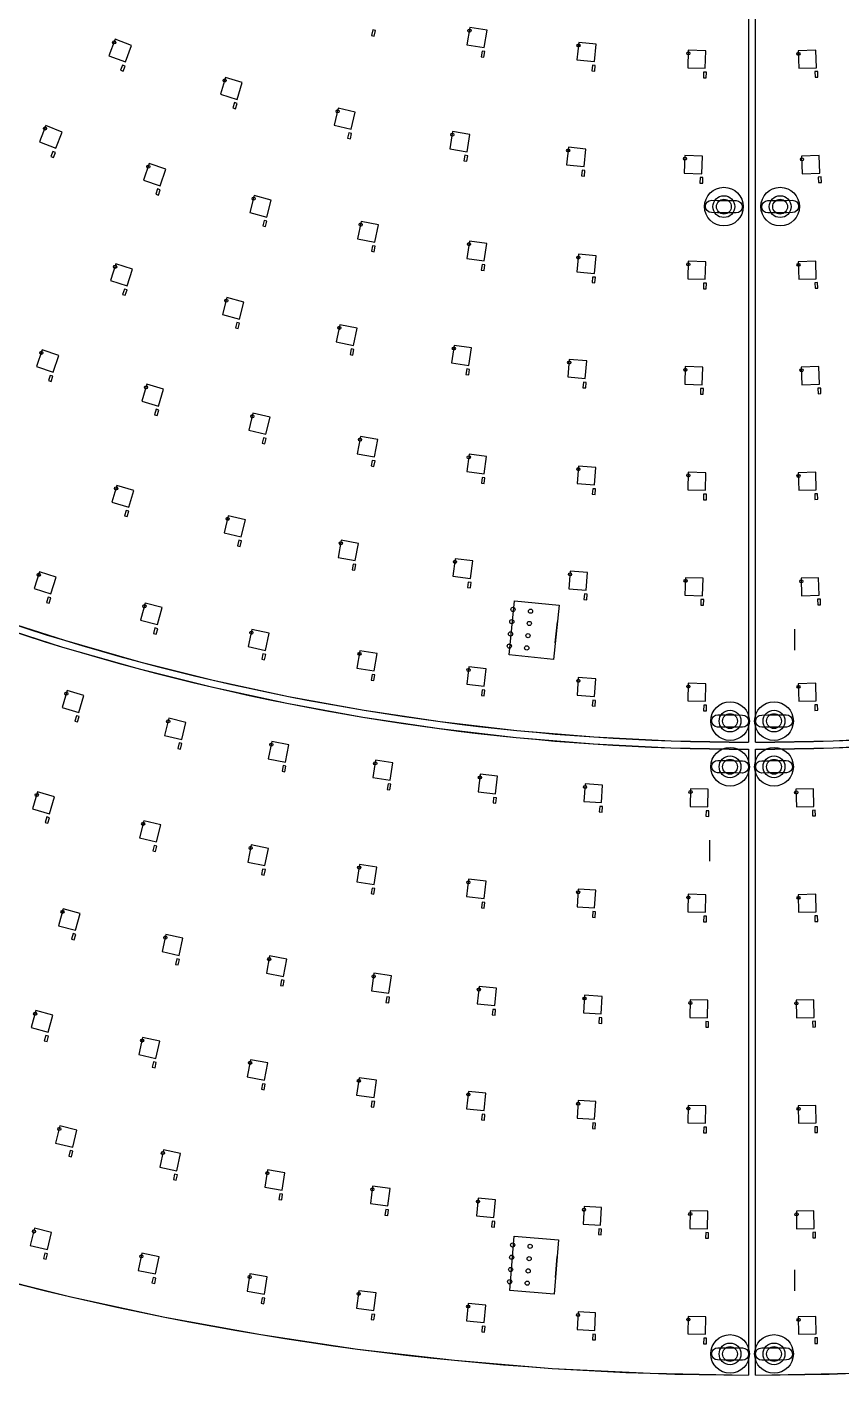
# Model space of a CAD drawing. Header units: millimetres. Extents: x -854 to 854, y -854 to 854.
# Drawn here: x -206.2 to 25.3, y -854 to -470.6 of the extents above; entities that cross this region are included whole.
import ezdxf

# ---------------------------------------------------------------- set-up
doc = ezdxf.new("R2010")
doc.units = ezdxf.units.MM
for name, color, linetype in [('CAP', 30, 'Continuous'), ('LED', 7, 'Continuous'), ('LED-GND', 7, 'Continuous'), ('MOUNT', 1, 'Continuous'), ('MOUNT-SYSTEM', 4, 'Continuous'), ('OUTLINE', 2, 'Continuous'), ('WAGO', 3, 'Continuous')]:
    doc.layers.add(name, color=color, linetype=linetype)

msp = doc.modelspace()

# ---------------------------------------------------------------- linework, layer by layer
at = {"layer": 'CAP'}
for points in [[(-107.82, -471.43), (-108.18, -472.99), (-107.4, -473.17), (-107.04, -471.61), (-107.82, -471.43)], [(-76.75, -477.47), (-77.01, -479.05), (-76.23, -479.18), (-75.96, -477.6), (-76.75, -477.47)], [(-179, -481.4), (-179.56, -482.9), (-178.81, -483.18), (-178.25, -481.69), (-179, -481.4)], [(-45.36, -481.47), (-45.52, -483.06), (-44.72, -483.14), (-44.56, -481.55), (-45.36, -481.47)], [(-13.77, -483.41), (-13.83, -485.01), (-13.03, -485.03), (-12.97, -483.43), (-13.77, -483.41)], [(17.87, -483.27), (17.92, -484.87), (18.72, -484.85), (18.67, -483.25), (17.87, -483.27)], [(-147.13, -492.08), (-147.59, -493.61), (-146.83, -493.84), (-146.36, -492.31), (-147.13, -492.08)], [(-114.63, -500.65), (-114.99, -502.21), (-114.21, -502.39), (-113.85, -500.83), (-114.63, -500.65)], [(-198.8, -505.95), (-199.39, -507.44), (-198.64, -507.73), (-198.05, -506.25), (-198.8, -505.95)], [(-81.64, -507.07), (-81.9, -508.65), (-81.11, -508.78), (-80.85, -507.2), (-81.64, -507.07)], [(-48.3, -511.33), (-48.46, -512.92), (-47.66, -513), (-47.51, -511.41), (-48.3, -511.33)], [(-14.76, -513.39), (-14.81, -514.99), (-14.01, -515.02), (-13.96, -513.42), (-14.76, -513.39)], [(18.85, -513.26), (18.91, -514.86), (19.71, -514.83), (19.65, -513.23), (18.85, -513.26)], [(-169.04, -516.65), (-169.54, -518.17), (-168.78, -518.42), (-168.28, -516.9), (-169.04, -516.65)], [(-138.71, -525.61), (-139.13, -527.15), (-138.36, -527.36), (-137.94, -525.81), (-138.71, -525.61)], [(-107.92, -532.78), (-108.24, -534.35), (-107.46, -534.51), (-107.13, -532.95), (-107.92, -532.78)], [(-76.76, -538.16), (-76.99, -539.74), (-76.2, -539.86), (-75.97, -538.27), (-76.76, -538.16)], [(-45.34, -541.71), (-45.48, -543.3), (-44.68, -543.37), (-44.54, -541.78), (-45.34, -541.71)], [(-13.76, -543.43), (-13.81, -545.03), (-13.01, -545.05), (-12.96, -543.45), (-13.76, -543.43)], [(17.86, -543.31), (17.91, -544.91), (18.71, -544.89), (18.66, -543.29), (17.86, -543.31)], [(-178.48, -545.13), (-178.98, -546.65), (-178.22, -546.9), (-177.72, -545.38), (-178.48, -545.13)], [(-146.48, -554.59), (-146.89, -556.13), (-146.12, -556.34), (-145.71, -554.79), (-146.48, -554.59)], [(-113.98, -562.16), (-114.31, -563.73), (-113.52, -563.89), (-113.2, -562.33), (-113.98, -562.16)], [(-199.55, -569.66), (-200.09, -571.17), (-199.33, -571.44), (-198.8, -569.93), (-199.55, -569.66)], [(-81.1, -567.84), (-81.34, -569.42), (-80.54, -569.54), (-80.31, -567.96), (-81.1, -567.84)], [(-47.95, -571.6), (-48.09, -573.19), (-47.29, -573.26), (-47.15, -571.67), (-47.95, -571.6)], [(-14.63, -573.42), (-14.68, -575.02), (-13.88, -575.04), (-13.83, -573.44), (-14.63, -573.42)], [(18.73, -573.3), (18.78, -574.9), (19.58, -574.87), (19.53, -573.27), (18.73, -573.3)], [(-169.47, -579.33), (-169.92, -580.86), (-169.15, -581.09), (-168.7, -579.55), (-169.47, -579.33)], [(-138.91, -587.4), (-139.29, -588.96), (-138.51, -589.14), (-138.14, -587.59), (-138.91, -587.4)], [(-107.98, -593.87), (-108.27, -595.44), (-107.49, -595.59), (-107.2, -594.01), (-107.98, -593.87)], [(-76.75, -598.7), (-76.96, -600.29), (-76.17, -600.39), (-75.96, -598.81), (-76.75, -598.7)], [(-45.31, -601.9), (-45.44, -603.5), (-44.64, -603.56), (-44.52, -601.96), (-45.31, -601.9)], [(-13.75, -603.45), (-13.79, -605.05), (-12.99, -605.07), (-12.95, -603.47), (-13.75, -603.45)], [(17.85, -603.34), (17.89, -604.94), (18.69, -604.92), (18.65, -603.32), (17.85, -603.34)], [(-177.99, -608.09), (-178.44, -609.62), (-177.67, -609.85), (-177.22, -608.32), (-177.99, -608.09)], [(-145.92, -616.57), (-146.29, -618.13), (-145.51, -618.31), (-145.14, -616.76), (-145.92, -616.57)], [(-113.45, -623.36), (-113.74, -624.94), (-112.95, -625.08), (-112.66, -623.51), (-113.45, -623.36)], [(-80.67, -628.45), (-80.88, -630.03), (-80.08, -630.14), (-79.88, -628.55), (-80.67, -628.45)], [(-47.67, -631.81), (-47.79, -633.4), (-47, -633.47), (-46.87, -631.87), (-47.67, -631.81)], [(-200.1, -632.71), (-200.59, -634.24), (-199.83, -634.48), (-199.34, -632.96), (-200.1, -632.71)], [(-14.54, -633.44), (-14.58, -635.04), (-13.78, -635.06), (-13.74, -633.46), (-14.54, -633.44)], [(18.63, -633.33), (18.68, -634.93), (19.48, -634.91), (19.43, -633.31), (18.63, -633.33)], [(-169.77, -641.52), (-170.19, -643.06), (-169.41, -643.27), (-169, -641.73), (-169.77, -641.52)], [(-139.06, -648.87), (-139.4, -650.43), (-138.61, -650.6), (-138.27, -649.04), (-139.06, -648.87)], [(-108.02, -654.75), (-108.29, -656.33), (-107.5, -656.46), (-107.23, -654.88), (-108.02, -654.75)], [(-76.75, -659.15), (-76.94, -660.74), (-76.14, -660.83), (-75.95, -659.25), (-76.75, -659.15)], [(-45.3, -662.06), (-45.41, -663.65), (-44.61, -663.71), (-44.5, -662.11), (-45.3, -662.06)], [(-192.12, -666.46), (-192.57, -668), (-191.8, -668.22), (-191.35, -666.69), (-192.12, -666.46)], [(-13.74, -663.46), (-13.78, -665.06), (-12.98, -665.08), (-12.94, -663.48), (-13.74, -663.46)], [(17.84, -663.36), (17.88, -664.96), (18.68, -664.94), (18.64, -663.34), (17.84, -663.36)], [(-162.87, -674.21), (-163.25, -675.76), (-162.47, -675.95), (-162.09, -674.4), (-162.87, -674.21)], [(-133.3, -680.67), (-133.62, -682.24), (-132.83, -682.4), (-132.52, -680.83), (-133.3, -680.67)], [(-103.49, -685.84), (-103.73, -687.42), (-102.94, -687.54), (-102.7, -685.96), (-103.49, -685.84)], [(-73.47, -689.7), (-73.65, -691.29), (-72.85, -691.38), (-72.68, -689.79), (-73.47, -689.7)], [(-43.32, -692.25), (-43.42, -693.85), (-42.62, -693.9), (-42.52, -692.3), (-43.32, -692.25)], [(-13.08, -693.48), (-13.12, -695.08), (-12.32, -695.1), (-12.28, -693.5), (-13.08, -693.48)], [(17.18, -693.39), (17.22, -694.99), (18.01, -694.97), (17.98, -693.37), (17.18, -693.39)], [(-200.52, -695.27), (-200.96, -696.8), (-200.2, -697.03), (-199.75, -695.49), (-200.52, -695.27)], [(-170, -703.35), (-170.38, -704.9), (-169.6, -705.09), (-169.22, -703.54), (-170, -703.35)], [(-139.16, -710.1), (-139.47, -711.67), (-138.68, -711.82), (-138.37, -710.25), (-139.16, -710.1)], [(-108.05, -715.49), (-108.29, -717.07), (-107.5, -717.19), (-107.26, -715.61), (-108.05, -715.49)], [(-76.74, -719.52), (-76.91, -721.11), (-76.12, -721.2), (-75.94, -719.61), (-76.74, -719.52)], [(-45.28, -722.18), (-45.38, -723.78), (-44.59, -723.83), (-44.48, -722.24), (-45.28, -722.18)], [(-13.74, -723.47), (-13.77, -725.07), (-12.97, -725.09), (-12.94, -723.49), (-13.74, -723.47)], [(17.83, -723.38), (17.87, -724.98), (18.67, -724.97), (18.63, -723.37), (17.83, -723.38)], [(-193.07, -728.45), (-193.48, -730), (-192.71, -730.2), (-192.29, -728.66), (-193.07, -728.45)], [(-163.58, -735.64), (-163.93, -737.2), (-163.15, -737.37), (-162.8, -735.81), (-163.58, -735.64)], [(-133.82, -741.63), (-134.11, -743.2), (-133.33, -743.34), (-133.04, -741.77), (-133.82, -741.63)], [(-103.85, -746.41), (-104.08, -748), (-103.29, -748.11), (-103.06, -746.53), (-103.85, -746.41)], [(-73.71, -749.99), (-73.87, -751.58), (-73.08, -751.66), (-72.92, -750.07), (-73.71, -749.99)], [(-43.46, -752.35), (-43.55, -753.95), (-42.75, -753.99), (-42.66, -752.4), (-43.46, -752.35)], [(-13.13, -753.49), (-13.16, -755.09), (-12.36, -755.1), (-12.33, -753.5), (-13.13, -753.49)], [(17.22, -753.41), (17.26, -755.01), (18.06, -754.99), (18.02, -753.39), (17.22, -753.41)], [(-200.83, -757.43), (-201.24, -758.98), (-200.47, -759.18), (-200.06, -757.64), (-200.83, -757.43)], [(-170.17, -764.9), (-170.52, -766.46), (-169.74, -766.64), (-169.39, -765.08), (-170.17, -764.9)], [(-139.23, -771.13), (-139.52, -772.71), (-138.73, -772.85), (-138.44, -771.28), (-139.23, -771.13)], [(-108.07, -776.12), (-108.29, -777.7), (-107.5, -777.81), (-107.28, -776.23), (-108.07, -776.12)], [(-76.73, -779.84), (-76.89, -781.43), (-76.09, -781.51), (-75.93, -779.92), (-76.73, -779.84)], [(-45.27, -782.29), (-45.36, -783.89), (-44.56, -783.94), (-44.47, -782.34), (-45.27, -782.29)], [(-13.73, -783.48), (-13.76, -785.08), (-12.96, -785.1), (-12.93, -783.5), (-13.73, -783.48)], [(17.83, -783.4), (17.86, -785), (18.66, -784.98), (18.63, -783.38), (17.83, -783.4)], [(-193.85, -790.17), (-194.24, -791.72), (-193.46, -791.92), (-193.08, -790.36), (-193.85, -790.17)], [(-164.17, -796.87), (-164.5, -798.43), (-163.72, -798.6), (-163.39, -797.03), (-164.17, -796.87)], [(-134.26, -802.45), (-134.53, -804.03), (-133.74, -804.16), (-133.47, -802.58), (-134.26, -802.45)], [(-104.16, -806.91), (-104.37, -808.49), (-103.58, -808.6), (-103.37, -807.01), (-104.16, -806.91)], [(-73.92, -810.24), (-74.07, -811.83), (-73.27, -811.91), (-73.12, -810.31), (-73.92, -810.24)], [(-43.57, -812.44), (-43.66, -814.03), (-42.86, -814.08), (-42.77, -812.48), (-43.57, -812.44)], [(-13.16, -813.5), (-13.19, -815.1), (-12.39, -815.11), (-12.36, -813.51), (-13.16, -813.5)], [(17.26, -813.42), (17.29, -815.02), (18.09, -815), (18.06, -813.4), (17.26, -813.42)], [(-201.08, -819.29), (-201.46, -820.84), (-200.68, -821.03), (-200.3, -819.48), (-201.08, -819.29)], [(-170.3, -826.23), (-170.63, -827.8), (-169.84, -827.96), (-169.52, -826.4), (-170.3, -826.23)], [(-139.29, -832.02), (-139.56, -833.6), (-138.77, -833.74), (-138.5, -832.16), (-139.29, -832.02)], [(-108.08, -836.65), (-108.29, -838.24), (-107.5, -838.34), (-107.29, -836.75), (-108.08, -836.65)], [(-76.72, -840.11), (-76.87, -841.7), (-76.07, -841.77), (-75.92, -840.18), (-76.72, -840.11)], [(-45.25, -842.39), (-45.34, -843.99), (-44.55, -844.03), (-44.46, -842.43), (-45.25, -842.39)], [(-13.72, -843.49), (-13.75, -845.09), (-12.95, -845.11), (-12.92, -843.51), (-13.72, -843.49)], [(17.82, -843.41), (17.85, -845.01), (18.65, -845), (18.62, -843.4), (17.82, -843.41)]]:
    msp.add_lwpolyline(points, dxfattribs=at)
at = {"layer": 'LED'}
for points in [[(-75.32, -471.53), (-80.25, -470.71), (-81.06, -475.65), (-76.13, -476.46), (-75.32, -471.53)], [(-176.43, -475.85), (-181.11, -474.09), (-182.87, -478.77), (-178.19, -480.53), (-176.43, -475.85)], [(-44.32, -475.45), (-49.29, -474.96), (-49.78, -479.93), (-44.81, -480.42), (-44.32, -475.45)], [(-13.12, -477.33), (-18.12, -477.16), (-18.29, -482.16), (-13.29, -482.32), (-13.12, -477.33)], [(18.12, -477.16), (13.12, -477.33), (13.29, -482.32), (18.29, -482.16), (18.12, -477.16)], [(-144.93, -486.37), (-149.71, -484.92), (-151.16, -489.71), (-146.38, -491.16), (-144.93, -486.37)], [(-112.81, -494.81), (-117.68, -493.67), (-118.81, -498.54), (-113.94, -499.68), (-112.81, -494.81)], [(-196.13, -500.45), (-200.77, -498.6), (-202.62, -503.25), (-197.97, -505.09), (-196.13, -500.45)], [(-80.2, -501.13), (-85.14, -500.31), (-85.95, -505.25), (-81.02, -506.06), (-80.2, -501.13)], [(-47.26, -505.3), (-52.23, -504.81), (-52.72, -509.79), (-47.75, -510.28), (-47.26, -505.3)], [(-166.69, -511), (-171.44, -509.43), (-173.01, -514.18), (-168.27, -515.75), (-166.69, -511)], [(-14.11, -507.31), (-19.1, -507.15), (-19.27, -512.14), (-14.27, -512.31), (-14.11, -507.31)], [(19.1, -507.15), (14.11, -507.31), (14.27, -512.31), (19.27, -512.14), (19.1, -507.15)], [(-136.7, -519.83), (-141.53, -518.54), (-142.82, -523.37), (-137.99, -524.66), (-136.7, -519.83)], [(-106.24, -526.9), (-111.14, -525.89), (-112.15, -530.79), (-107.25, -531.8), (-106.24, -526.9)], [(-75.43, -532.19), (-80.37, -531.46), (-81.1, -536.41), (-76.15, -537.13), (-75.43, -532.19)], [(-44.36, -535.67), (-49.34, -535.24), (-49.77, -540.22), (-44.79, -540.65), (-44.36, -535.67)], [(-176.13, -539.48), (-180.88, -537.91), (-182.45, -542.66), (-177.7, -544.23), (-176.13, -539.48)], [(-13.13, -537.35), (-18.13, -537.2), (-18.28, -542.2), (-13.28, -542.34), (-13.13, -537.35)], [(18.13, -537.2), (13.13, -537.35), (13.28, -542.34), (18.28, -542.2), (18.13, -537.2)], [(-144.47, -548.81), (-149.29, -547.52), (-150.59, -552.35), (-145.76, -553.64), (-144.47, -548.81)], [(-112.31, -556.28), (-117.21, -555.27), (-118.22, -560.17), (-113.32, -561.18), (-112.31, -556.28)], [(-197.09, -564.06), (-201.81, -562.39), (-203.48, -567.11), (-198.76, -568.78), (-197.09, -564.06)], [(-79.78, -561.87), (-84.72, -561.15), (-85.45, -566.09), (-80.5, -566.82), (-79.78, -561.87)], [(-46.97, -565.56), (-51.95, -565.12), (-52.39, -570.1), (-47.41, -570.54), (-46.97, -565.56)], [(-14.01, -567.33), (-19, -567.19), (-19.15, -572.19), (-14.15, -572.33), (-14.01, -567.33)], [(19, -567.19), (14.01, -567.33), (14.15, -572.33), (19.15, -572.19), (19, -567.19)], [(-167.3, -573.6), (-172.1, -572.18), (-173.52, -576.98), (-168.72, -578.4), (-167.3, -573.6)], [(-137.05, -581.57), (-141.91, -580.41), (-143.08, -585.27), (-138.22, -586.44), (-137.05, -581.57)], [(-106.43, -587.95), (-111.34, -587.04), (-112.26, -591.96), (-107.34, -592.87), (-106.43, -587.95)], [(-75.51, -592.71), (-80.47, -592.06), (-81.12, -597.02), (-76.16, -597.67), (-75.51, -592.71)], [(-44.39, -595.85), (-49.37, -595.46), (-49.76, -600.45), (-44.78, -600.84), (-44.39, -595.85)], [(-13.14, -597.36), (-18.14, -597.23), (-18.27, -602.23), (-13.27, -602.36), (-13.14, -597.36)], [(18.14, -597.23), (13.14, -597.36), (13.27, -602.36), (18.27, -602.23), (18.14, -597.23)], [(-175.82, -602.37), (-180.62, -600.95), (-182.04, -605.74), (-177.24, -607.16), (-175.82, -602.37)], [(-144.06, -610.75), (-148.92, -609.58), (-150.09, -614.44), (-145.22, -615.61), (-144.06, -610.75)], [(-111.89, -617.45), (-116.81, -616.54), (-117.72, -621.45), (-112.81, -622.36), (-111.89, -617.45)], [(-79.43, -622.46), (-84.38, -621.81), (-85.04, -626.76), (-80.08, -627.42), (-79.43, -622.46)], [(-197.82, -627.04), (-202.58, -625.52), (-204.1, -630.28), (-199.34, -631.8), (-197.82, -627.04)], [(-46.74, -625.76), (-51.73, -625.37), (-52.12, -630.35), (-47.13, -630.75), (-46.74, -625.76)], [(-13.93, -627.35), (-18.93, -627.22), (-19.06, -632.22), (-14.06, -632.35), (-13.93, -627.35)], [(18.93, -627.22), (13.93, -627.35), (14.06, -632.35), (19.06, -632.22), (18.93, -627.22)], [(-167.76, -635.74), (-172.59, -634.45), (-173.88, -639.28), (-169.05, -640.57), (-167.76, -635.74)], [(-137.32, -643.01), (-142.2, -641.94), (-143.27, -646.83), (-138.38, -647.89), (-137.32, -643.01)], [(-106.57, -648.81), (-111.5, -647.98), (-112.33, -652.91), (-107.4, -653.74), (-106.57, -648.81)], [(-75.58, -653.15), (-80.54, -652.55), (-81.13, -657.52), (-76.17, -658.11), (-75.58, -653.15)], [(-44.41, -656), (-49.4, -655.65), (-49.76, -660.63), (-44.77, -660.99), (-44.41, -656)], [(-189.98, -660.73), (-194.78, -659.33), (-196.18, -664.13), (-191.38, -665.53), (-189.98, -660.73)], [(-13.15, -657.37), (-18.15, -657.25), (-18.27, -662.25), (-13.27, -662.37), (-13.15, -657.37)], [(18.15, -657.25), (13.15, -657.37), (13.27, -662.37), (18.27, -662.25), (18.15, -657.25)], [(-160.98, -668.39), (-165.84, -667.2), (-167.03, -672.06), (-162.17, -673.25), (-160.98, -668.39)], [(-131.67, -674.78), (-136.58, -673.8), (-137.55, -678.71), (-132.65, -679.68), (-131.67, -674.78)], [(-102.11, -679.88), (-107.06, -679.12), (-107.82, -684.06), (-102.87, -684.82), (-102.11, -679.88)], [(-72.36, -683.69), (-77.33, -683.14), (-77.88, -688.11), (-72.91, -688.66), (-72.36, -683.69)], [(-42.47, -686.19), (-47.46, -685.86), (-47.79, -690.85), (-42.8, -691.18), (-42.47, -686.19)], [(-198.38, -689.54), (-203.18, -688.14), (-204.58, -692.94), (-199.78, -694.34), (-198.38, -689.54)], [(-12.5, -687.39), (-17.5, -687.28), (-17.61, -692.28), (-12.61, -692.39), (-12.5, -687.39)], [(17.5, -687.28), (12.5, -687.39), (12.61, -692.39), (17.61, -692.28), (17.5, -687.28)], [(-168.11, -697.53), (-172.97, -696.34), (-174.16, -701.2), (-169.3, -702.39), (-168.11, -697.53)], [(-137.53, -704.2), (-142.43, -703.23), (-143.4, -708.13), (-138.5, -709.11), (-137.53, -704.2)], [(-106.68, -709.53), (-111.62, -708.77), (-112.38, -713.71), (-107.44, -714.47), (-106.68, -709.53)], [(-75.63, -713.51), (-80.6, -712.96), (-81.14, -717.93), (-76.17, -718.48), (-75.63, -713.51)], [(-44.43, -716.13), (-49.42, -715.8), (-49.75, -720.79), (-44.76, -721.12), (-44.43, -716.13)], [(-13.15, -717.38), (-18.15, -717.27), (-18.26, -722.27), (-13.26, -722.38), (-13.15, -717.38)], [(18.15, -717.27), (13.15, -717.38), (13.26, -722.38), (18.26, -722.27), (18.15, -717.27)], [(-191.05, -722.68), (-195.88, -721.38), (-197.18, -726.21), (-192.35, -727.51), (-191.05, -722.68)], [(-161.8, -729.78), (-166.68, -728.68), (-167.77, -733.56), (-162.9, -734.66), (-161.8, -729.78)], [(-132.28, -735.71), (-137.2, -734.81), (-138.1, -739.72), (-133.18, -740.62), (-132.28, -735.71)], [(-102.55, -740.44), (-107.5, -739.73), (-108.2, -744.68), (-103.25, -745.39), (-102.55, -740.44)], [(-72.65, -743.97), (-77.63, -743.46), (-78.13, -748.44), (-73.16, -748.94), (-72.65, -743.97)], [(-42.64, -746.29), (-47.63, -745.99), (-47.93, -750.98), (-42.94, -751.28), (-42.64, -746.29)], [(-12.55, -747.4), (-17.55, -747.3), (-17.65, -752.3), (-12.65, -752.4), (-12.55, -747.4)], [(17.55, -747.3), (12.55, -747.4), (12.65, -752.4), (17.65, -752.3), (17.55, -747.3)], [(-198.82, -751.65), (-203.65, -750.36), (-204.94, -755.19), (-200.11, -756.48), (-198.82, -751.65)], [(-168.39, -759.05), (-173.27, -757.95), (-174.37, -762.83), (-169.49, -763.93), (-168.39, -759.05)], [(-137.69, -765.22), (-142.61, -764.31), (-143.51, -769.23), (-138.59, -770.13), (-137.69, -765.22)], [(-106.77, -770.14), (-111.72, -769.44), (-112.42, -774.39), (-107.47, -775.09), (-106.77, -770.14)], [(-75.67, -773.81), (-80.64, -773.31), (-81.15, -778.29), (-76.17, -778.79), (-75.67, -773.81)], [(-44.45, -776.23), (-49.44, -775.93), (-49.74, -780.92), (-44.75, -781.22), (-44.45, -776.23)], [(-13.16, -777.39), (-18.16, -777.29), (-18.26, -782.29), (-13.26, -782.39), (-13.16, -777.39)], [(18.16, -777.29), (13.16, -777.39), (13.26, -782.39), (18.26, -782.29), (18.16, -777.29)], [(-191.95, -784.36), (-196.8, -783.16), (-198.01, -788.01), (-193.15, -789.21), (-191.95, -784.36)], [(-162.49, -790.99), (-167.38, -789.97), (-168.4, -794.86), (-163.51, -795.88), (-162.49, -790.99)], [(-132.8, -796.51), (-137.73, -795.67), (-138.56, -800.6), (-133.63, -801.44), (-132.8, -796.51)], [(-102.92, -800.92), (-107.88, -800.27), (-108.53, -805.22), (-103.57, -805.88), (-102.92, -800.92)], [(-72.9, -804.21), (-77.88, -803.74), (-78.35, -808.72), (-73.37, -809.18), (-72.9, -804.21)], [(-42.78, -806.37), (-47.77, -806.09), (-48.05, -811.08), (-43.06, -811.36), (-42.78, -806.37)], [(-12.6, -807.41), (-17.6, -807.31), (-17.69, -812.31), (-12.69, -812.4), (-12.6, -807.41)], [(17.6, -807.31), (12.6, -807.41), (12.69, -812.4), (17.69, -812.31), (17.6, -807.31)], [(-199.17, -813.48), (-204.02, -812.27), (-205.23, -817.13), (-200.37, -818.33), (-199.17, -813.48)], [(-168.61, -820.35), (-173.51, -819.33), (-174.53, -824.23), (-169.64, -825.25), (-168.61, -820.35)], [(-137.82, -826.09), (-142.75, -825.25), (-143.59, -830.18), (-138.66, -831.02), (-137.82, -826.09)], [(-106.84, -830.66), (-111.79, -830.01), (-112.45, -834.97), (-107.49, -835.62), (-106.84, -830.66)], [(-75.7, -834.08), (-80.68, -833.61), (-81.15, -838.59), (-76.17, -839.05), (-75.7, -834.08)], [(-44.46, -836.32), (-49.46, -836.04), (-49.74, -841.03), (-44.74, -841.31), (-44.46, -836.32)], [(-13.16, -837.4), (-18.16, -837.31), (-18.25, -842.31), (-13.25, -842.4), (-13.16, -837.4)], [(18.16, -837.31), (13.16, -837.4), (13.25, -842.4), (18.25, -842.31), (18.16, -837.31)]]:
    msp.add_lwpolyline(points, dxfattribs=at)
at = {"layer": 'LED-GND'}
for centre in [(-80.35, -471.61), (-181.38, -474.95), (-49.33, -475.86), (-18.1, -478.06), (13.2, -478.22), (-149.93, -485.8), (-117.83, -494.56), (-201.06, -499.46), (-85.23, -501.21), (-52.27, -505.71), (-171.68, -510.3), (-19.08, -508.05), (14.19, -508.21), (-141.71, -519.42), (-111.27, -526.78), (-80.46, -532.36), (-49.37, -536.14), (-181.11, -538.78), (-18.11, -538.1), (13.21, -538.24), (-149.48, -548.4), (-117.34, -556.16), (-202.06, -563.26), (-84.8, -562.04), (-51.98, -566.02), (-18.98, -568.09), (14.08, -568.23), (-172.3, -573.06), (-142.08, -581.29), (-111.46, -587.93), (-80.54, -592.96), (-49.39, -596.36), (-18.11, -598.13), (13.22, -598.26), (-180.82, -601.83), (-149.08, -610.47), (-116.93, -617.43), (-84.45, -622.7), (-202.81, -626.39), (-51.75, -626.27), (-18.9, -628.12), (14, -628.25), (-172.77, -635.33), (-142.35, -642.83), (-111.6, -648.88), (-80.6, -653.45), (-49.41, -656.55), (-18.12, -658.16), (13.22, -658.27), (-194.99, -660.21), (-166, -668.09), (-136.7, -674.69), (-107.14, -680.02), (-77.38, -684.04), (-47.47, -686.77), (-203.38, -689.01), (-17.47, -688.18), (12.57, -688.29), (-173.13, -697.23), (-142.56, -704.12), (-111.71, -709.67), (-80.65, -713.86), (-49.43, -716.7), (-18.12, -718.18), (13.22, -718.28), (-196.07, -722.26), (-166.83, -729.57), (-137.31, -735.7), (-107.58, -740.63), (-77.67, -744.36), (-47.63, -746.89), (-203.83, -751.24), (-17.52, -748.2), (12.62, -748.3), (-173.42, -758.84), (-142.72, -765.21), (-111.79, -770.33), (-80.68, -774.21), (-49.44, -776.83), (-18.12, -778.19), (13.23, -778.29), (-196.97, -784.04), (-167.52, -790.86), (-137.83, -796.57), (-107.95, -801.16), (-77.91, -804.64), (-47.77, -806.99), (-17.57, -808.21), (12.67, -808.3), (-204.19, -813.16), (-173.64, -820.22), (-142.85, -826.14), (-111.86, -830.91), (-80.72, -834.51), (-49.46, -836.94), (-18.13, -838.21), (13.23, -838.3)]:
    msp.add_circle(centre, 0.45, dxfattribs=at)
at = {"layer": 'MOUNT'}
for centre, radius in [((-8, -521.68), 5.5), ((8, -521.68), 5.5), ((-8, -521.68), 3.1), ((-8, -521.68), 2.11), ((8, -521.68), 3.1), ((8, -521.68), 2.11), ((-6.25, -668), 5.5), ((6.25, -668), 5.5), ((-6.25, -668), 3.1), ((-6.25, -668), 2.11), ((6.25, -668), 3.1), ((6.25, -668), 2.11), ((-6.25, -681), 5.5), ((-6.25, -681), 3.1), ((6.25, -681), 5.5), ((6.25, -681), 3.1), ((-6.25, -681), 2.11), ((6.25, -681), 2.11), ((-6.25, -848), 5.5), ((6.25, -848), 5.5), ((-6.25, -848), 3.1), ((-6.25, -848), 2.11), ((6.25, -848), 3.1), ((6.25, -848), 2.11)]:
    msp.add_circle(centre, radius, dxfattribs=at)
at = {"layer": 'MOUNT-SYSTEM'}
for p, q in [((-1, -226), (-1, -674)), ((1, -674), (1, -226)), ((12.1, -641.82), (12.1, -647.82)), ((-1, -676), (-1, -854)), ((1, -854), (1, -676)), ((-12.1, -701.83), (-12.1, -707.83)), ((12.1, -824.07), (12.1, -830.07))]:
    msp.add_line(p, q, dxfattribs=at)
for points in [[(-11.53, -523.36), (-11.53, -523.36), (-11.53, -523.36), (-11.53, -523.36), (-11.53, -523.36), (-12.21, -523.21), (-12.76, -522.82), (-13.12, -522.26), (-13.24, -521.57), (-13.09, -520.9), (-12.7, -520.35), (-12.14, -519.99), (-11.46, -519.86)], [(-11.46, -519.86), (-9.71, -519.9), (-7.97, -519.93), (-6.23, -519.95), (-4.48, -519.97)], [(-4.48, -519.97), (-4.48, -519.97), (-4.48, -519.97), (-4.48, -519.97), (-4.48, -519.97), (-3.8, -520.11), (-3.25, -520.49), (-2.88, -521.05), (-2.75, -521.74), (-2.89, -522.42), (-3.27, -522.97), (-3.83, -523.34), (-4.51, -523.47)], [(4.52, -523.47), (4.52, -523.47), (4.52, -523.47), (4.52, -523.47), (4.52, -523.47), (3.84, -523.34), (3.28, -522.97), (2.9, -522.42), (2.75, -521.74), (2.89, -521.05), (3.26, -520.49), (3.81, -520.11), (4.49, -519.97)], [(4.49, -519.97), (6.23, -519.95), (7.98, -519.93), (9.72, -519.9), (11.46, -519.86)], [(11.46, -519.86), (11.46, -519.86), (11.46, -519.86), (11.46, -519.86), (11.46, -519.86), (12.15, -519.99), (12.71, -520.35), (13.1, -520.9), (13.25, -521.57), (13.13, -522.26), (12.77, -522.82), (12.22, -523.21), (11.54, -523.36)], [(-4.51, -523.47), (-6.27, -523.45), (-8.02, -523.43), (-9.78, -523.4), (-11.53, -523.36)], [(11.54, -523.36), (9.79, -523.4), (8.03, -523.43), (6.28, -523.45), (4.52, -523.47)], [(-337.13, -585.93), (-317.8, -596.64), (-298.16, -606.69), (-278.24, -616.08), (-258.06, -624.8), (-237.62, -632.86), (-216.94, -640.24), (-196.05, -646.94), (-174.96, -652.96), (-153.68, -658.3), (-132.23, -662.94), (-110.64, -666.88), (-88.91, -670.13), (-67.06, -672.66), (-45.12, -674.49), (-23.09, -675.6), (-1, -676)], [(-336.13, -584.2), (-316.86, -594.87), (-297.28, -604.89), (-277.42, -614.26), (-257.29, -622.95), (-236.91, -630.99), (-216.3, -638.35), (-195.47, -645.03), (-174.44, -651.03), (-153.23, -656.35), (-131.84, -660.98), (-110.31, -664.91), (-88.65, -668.14), (-66.87, -670.67), (-44.99, -672.5), (-23.02, -673.6), (-1, -674)], [(1, -674), (23.03, -673.6), (45, -672.5), (66.88, -670.67), (88.66, -668.14), (110.32, -664.91), (131.85, -660.98), (153.23, -656.35), (174.45, -651.03), (195.48, -645.03), (216.31, -638.35), (236.92, -630.99), (257.3, -622.95), (277.43, -614.26), (297.29, -604.89), (316.86, -594.87), (336.14, -584.2)], [(1, -676), (23.1, -675.6), (45.13, -674.49), (67.07, -672.66), (88.92, -670.13), (110.65, -666.88), (132.24, -662.94), (153.69, -658.3), (174.97, -652.96), (196.06, -646.94), (216.95, -640.24), (237.63, -632.86), (258.07, -624.8), (278.25, -616.08), (298.17, -606.69), (317.81, -596.64), (337.14, -585.93)], [(-9.77, -669.71), (-10.45, -669.56), (-11, -669.18), (-11.37, -668.61), (-11.5, -667.93), (-11.35, -667.25), (-10.96, -666.7), (-10.4, -666.33), (-9.72, -666.21)], [(-9.72, -666.21), (-7.97, -666.23), (-6.23, -666.25), (-4.48, -666.26), (-2.74, -666.27)], [(-2.74, -666.27), (-2.74, -666.27), (-2.74, -666.27), (-2.74, -666.27), (-2.74, -666.27), (-2.06, -666.41), (-1.5, -666.79), (-1.13, -667.35), (-1, -668.03), (-1.14, -668.71), (-1.51, -669.26), (-2.07, -669.64), (-2.75, -669.77)], [(2.76, -669.77), (2.08, -669.64), (1.52, -669.26), (1.14, -668.71), (1, -668.03), (1.14, -667.35), (1.51, -666.79), (2.07, -666.41), (2.75, -666.27)], [(2.75, -666.27), (4.49, -666.26), (6.24, -666.25), (7.98, -666.23), (9.73, -666.21)], [(9.73, -666.21), (9.73, -666.21), (9.73, -666.21), (9.73, -666.21), (9.73, -666.21), (10.41, -666.33), (10.97, -666.7), (11.36, -667.25), (11.5, -667.93), (11.38, -668.61), (11.01, -669.18), (10.46, -669.56), (9.78, -669.71)], [(-2.75, -669.77), (-4.51, -669.76), (-6.26, -669.75), (-8.02, -669.73), (-9.77, -669.71)], [(9.78, -669.71), (8.03, -669.73), (6.27, -669.75), (4.52, -669.76), (2.76, -669.77)], [(-9.77, -682.71), (-10.45, -682.56), (-11, -682.18), (-11.37, -681.62), (-11.5, -680.93), (-11.35, -680.25), (-10.97, -679.7), (-10.4, -679.34), (-9.72, -679.21)], [(-9.72, -679.21), (-7.98, -679.23), (-6.23, -679.25), (-4.48, -679.26), (-2.74, -679.27)], [(-2.74, -679.27), (-2.06, -679.41), (-1.5, -679.79), (-1.13, -680.35), (-1, -681.03), (-1.14, -681.71), (-1.51, -682.26), (-2.07, -682.64), (-2.75, -682.77)], [(2.76, -682.77), (2.08, -682.64), (1.52, -682.26), (1.14, -681.71), (1, -681.03), (1.14, -680.35), (1.51, -679.79), (2.07, -679.41), (2.75, -679.27)], [(2.75, -679.27), (4.49, -679.26), (6.24, -679.25), (7.98, -679.23), (9.73, -679.21)], [(9.73, -679.21), (10.41, -679.34), (10.97, -679.7), (11.36, -680.25), (11.5, -680.93), (11.38, -681.62), (11.01, -682.18), (10.46, -682.56), (9.78, -682.71)], [(-2.75, -682.77), (-4.51, -682.76), (-6.26, -682.75), (-8.02, -682.73), (-9.77, -682.71)], [(9.78, -682.71), (8.02, -682.73), (6.27, -682.75), (4.52, -682.76), (2.76, -682.77)], [(-426.13, -740.08), (-401.68, -753.63), (-376.85, -766.35), (-351.66, -778.23), (-326.13, -789.27), (-300.28, -799.46), (-274.13, -808.8), (-247.71, -817.28), (-221.03, -824.9), (-194.12, -831.64), (-166.99, -837.51), (-139.68, -842.5), (-112.19, -846.6), (-84.56, -849.8), (-56.8, -852.11), (-28.94, -853.51), (-1, -854)], [(1, -854), (28.95, -853.51), (56.81, -852.11), (84.57, -849.8), (112.2, -846.6), (139.69, -842.5), (167, -837.51), (194.12, -831.64), (221.04, -824.9), (247.71, -817.28), (274.14, -808.8), (300.29, -799.46), (326.14, -789.27), (351.67, -778.23), (376.86, -766.35), (401.69, -753.63), (426.14, -740.08)], [(-9.77, -849.72), (-9.77, -849.72), (-9.77, -849.72), (-9.77, -849.72), (-9.77, -849.72), (-10.45, -849.57), (-11, -849.19), (-11.37, -848.63), (-11.5, -847.95), (-11.35, -847.27), (-10.97, -846.71), (-10.41, -846.35), (-9.73, -846.22)], [(-9.73, -846.22), (-7.98, -846.23), (-6.23, -846.25), (-4.49, -846.26), (-2.74, -846.27)], [(-2.74, -846.27), (-2.74, -846.27), (-2.74, -846.27), (-2.74, -846.27), (-2.74, -846.27), (-2.06, -846.41), (-1.5, -846.78), (-1.13, -847.34), (-1, -848.02), (-1.14, -848.7), (-1.51, -849.26), (-2.07, -849.63), (-2.75, -849.77)], [(2.76, -849.77), (2.76, -849.77), (2.76, -849.77), (2.76, -849.77), (2.76, -849.77), (2.08, -849.63), (1.52, -849.26), (1.14, -848.7), (1, -848.02), (1.14, -847.34), (1.51, -846.78), (2.07, -846.41), (2.75, -846.27)], [(2.75, -846.27), (4.5, -846.26), (6.24, -846.25), (7.99, -846.23), (9.73, -846.22)], [(9.73, -846.22), (9.73, -846.22), (9.73, -846.22), (9.73, -846.22), (9.73, -846.22), (10.42, -846.35), (10.98, -846.71), (11.36, -847.27), (11.5, -847.95), (11.37, -848.63), (11.01, -849.19), (10.45, -849.57), (9.77, -849.72)], [(-2.75, -849.77), (-4.5, -849.76), (-6.26, -849.75), (-8.01, -849.73), (-9.77, -849.72)], [(9.77, -849.72), (8.02, -849.73), (6.27, -849.75), (4.51, -849.76), (2.76, -849.77)]]:
    msp.add_lwpolyline(points, dxfattribs=at)
at = {"layer": 'OUTLINE'}
for p, q in [((-1, -226), (-1, -674)), ((1, -674), (1, -226)), ((-1, -676), (-1, -854)), ((1, -854), (1, -676))]:
    msp.add_line(p, q, dxfattribs=at)
for radius, start, end in [(676, 240.0848, 269.9152), (674, 240.085, 269.915), (674, 270.085, 299.915), (676, 270.0848, 299.9152), (854, 240.0671, 269.9329), (854, 270.0671, 299.9329)]:
    msp.add_arc((0, 0), radius, start, end, dxfattribs=at)
at = {"layer": 'WAGO'}
for p, q in [((-55.96, -645.76), (-55.35, -639.8)), ((-55.87, -826.26), (-55.39, -820.28))]:
    msp.add_line(p, q, dxfattribs=at)
for points in [[(-69.08, -649.19), (-67.5, -633.77), (-54.86, -635.07), (-56.45, -650.49), (-69.08, -649.19)], [(-68.91, -829.98), (-67.67, -814.53), (-55.01, -815.54), (-56.25, -830.99), (-68.91, -829.98)]]:
    msp.add_lwpolyline(points, dxfattribs=at)
for centre in [(-67.95, -636.24), (-62.98, -636.75), (-68.31, -639.72), (-63.33, -640.23), (-68.67, -643.2), (-63.69, -643.71), (-69.02, -646.68), (-64.05, -647.19), (-68.07, -817), (-68.35, -820.49), (-63.37, -820.89), (-63.09, -817.4), (-68.63, -823.98), (-63.65, -824.38), (-68.91, -827.47), (-63.93, -827.87)]:
    msp.add_circle(centre, 0.6, dxfattribs=at)

doc.saveas('drawing.dxf')
